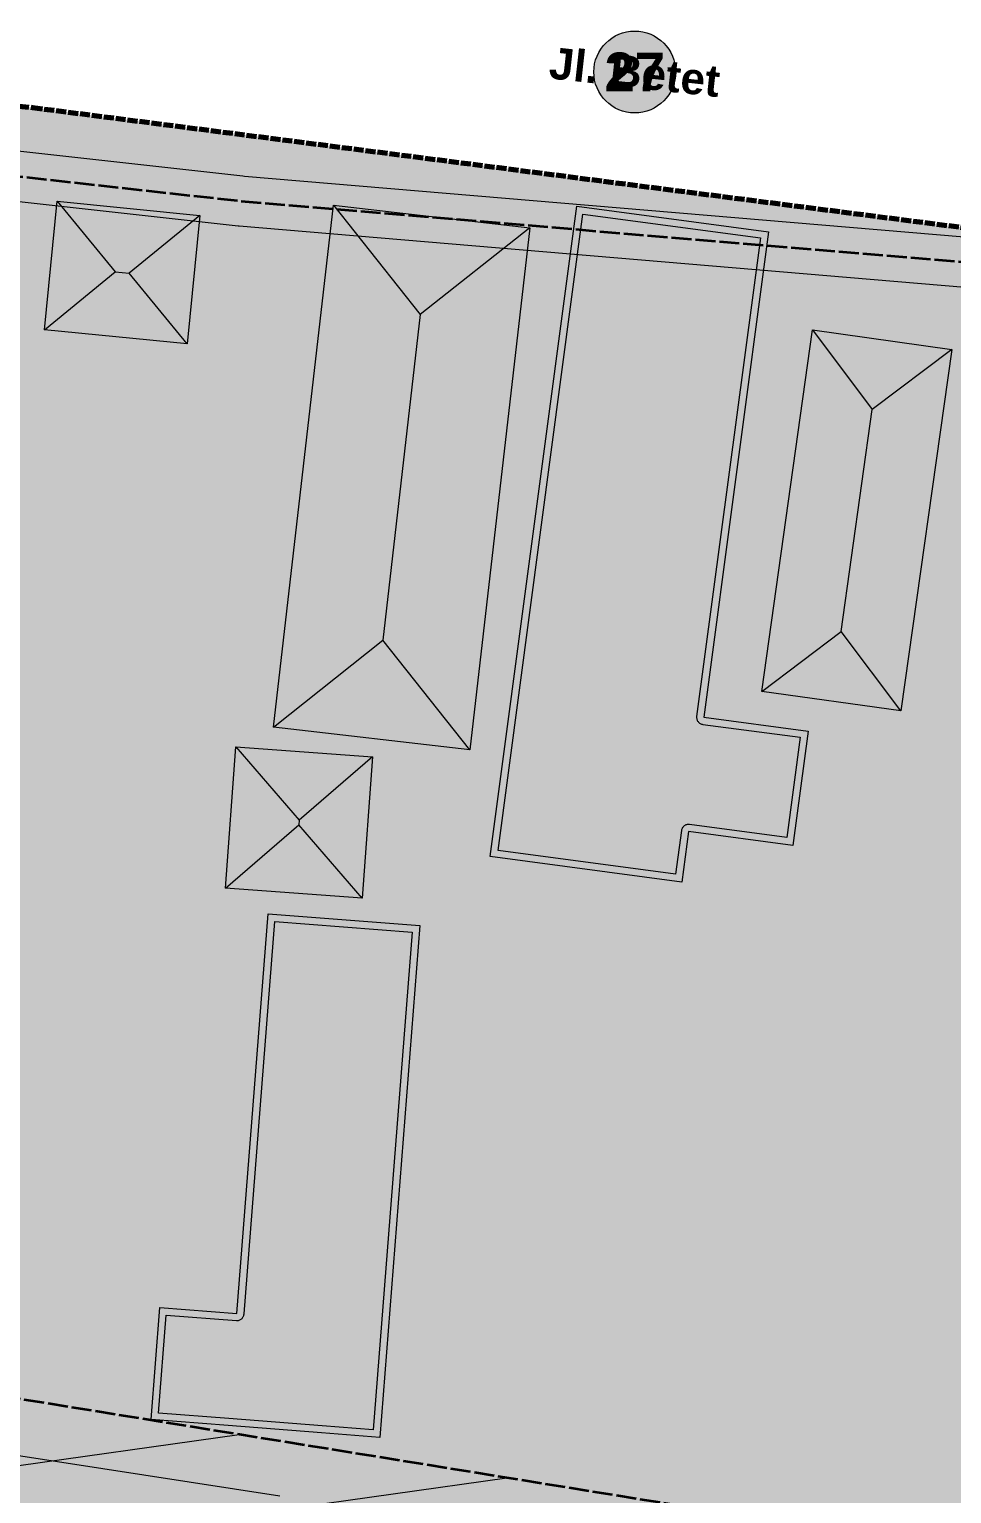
# Model space of a CAD drawing. Header units: metres. Extents: x 305909 to 307171, y 9156037 to 9156671.
# Drawn here: x 306291.5 to 306350.1, y 9156467.6 to 9156560.5 of the extents above; entities that cross this region are included whole.
import ezdxf
from ezdxf.enums import TextEntityAlignment as Align

# ---------------------------------------------------------------- set-up
doc = ezdxf.new("R2010")
doc.units = ezdxf.units.M
doc.linetypes.add('DASHED', pattern=[1.524, 1.27, -0.254])
doc.linetypes.add('DASHED2', pattern=[0.762, 0.635, -0.127])
for name, color, linetype, lineweight, true_color in [('A-ALUR_DISTRIBUSI', 7, 'DASHED', 50, 0x7828a0), ('A-ALUR_WISATA', 7, 'DASHED2', 50, 0xeb7800), ('B-BANGUNAN_PERMUKIMAN', 7, 'Continuous', 13, 0xf0cd8c), ('B-BAYANGAN', 7, 'Continuous', 0, 0x76786c), ('B-DELINEASI', 7, 'DASHED2', 70, 0xc800c8), ('J-PERKERASAN_JALAN', 7, 'Continuous', 9, 0x989896), ('T-BANGUNAN_KLASTER_INTI', 7, 'Continuous', 13, 0xe88c3c), ('T-KLASTER_TEMPE_INTI', 7, 'DASHED', 35, 0xd26e14), ('T-LABEL_JALAN', 7, 'Continuous', 0, 0x282828), ('T-NOMOR_ELEMEN', 7, 'Continuous', 18, 0x141414), ('Z-P', 7, 'Continuous', 0, 0xdfecaa), ('Z-R', 7, 'Continuous', 0, 0xfaf4e6), ('Z-R-UT', 7, 'Continuous', 0, 0xffd699)]:
    doc.layers.add(name, color=color, linetype=linetype, lineweight=lineweight, true_color=true_color)
doc.styles.add('ARIALB', font='arialbd.ttf')

msp = doc.modelspace()

# ---------------------------------------------------------------- hatches: boundary and pattern name
at = {"layer": 'A-ALUR_DISTRIBUSI', "true_color": 0x7828a0}
h = msp.add_hatch(color=195, dxfattribs=at)
h.dxf.hatch_style = 1
h.paths.add_polyline_path([(306290.952, 9156550.252), (306293.126, 9156550.011), (306292.972, 9156548.619), (306290.797, 9156548.86), (306287.008, 9156549.281), (306287.162, 9156550.672), (306290.952, 9156550.252)])
h = msp.add_hatch(color=195, dxfattribs=at)
h.dxf.hatch_style = 1
h.paths.add_polyline_path([(306296.536, 9156549.633), (306300.725, 9156549.169), (306302.071, 9156549.019), (306301.917, 9156547.628), (306300.57, 9156547.777), (306296.381, 9156548.241), (306295.953, 9156548.289), (306296.108, 9156549.68), (306296.536, 9156549.633)])
h = msp.add_hatch(color=195, dxfattribs=at)
h.dxf.hatch_style = 1
h.paths.add_polyline_path([(306306.171, 9156548.598), (306308.694, 9156548.386), (306311.014, 9156548.19), (306310.896, 9156546.795), (306308.577, 9156546.991), (306306.053, 9156547.203), (306304.917, 9156547.299), (306305.035, 9156548.694), (306306.171, 9156548.598)])
h = msp.add_hatch(color=195, dxfattribs=at)
h.dxf.hatch_style = 1
h.paths.add_polyline_path([(306317.519, 9156547.642), (306319.982, 9156547.434), (306319.864, 9156546.039), (306317.402, 9156546.247), (306313.885, 9156546.543), (306314.003, 9156547.938), (306317.519, 9156547.642)])
h = msp.add_hatch(color=195, dxfattribs=at)
h.dxf.hatch_style = 1
h.paths.add_polyline_path([(306323.82, 9156547.111), (306328.95, 9156546.679), (306328.832, 9156545.284), (306323.703, 9156545.716), (306322.854, 9156545.787), (306322.971, 9156547.183), (306323.82, 9156547.111)])
h = msp.add_hatch(color=195, dxfattribs=at)
h.dxf.hatch_style = 1
h.paths.add_polyline_path([(306337.918, 9156545.923), (306337.801, 9156544.528), (306331.822, 9156545.032), (306331.939, 9156546.427), (306337.918, 9156545.923)])
h = msp.add_hatch(color=195, dxfattribs=at)
h.dxf.hatch_style = 1
h.paths.add_polyline_path([(306346.886, 9156545.167), (306346.769, 9156543.772), (306340.79, 9156544.276), (306340.908, 9156545.671), (306346.886, 9156545.167)])
h = msp.add_hatch(color=195, dxfattribs=at)
h.dxf.hatch_style = 1
h.paths.add_polyline_path([(306350.279, 9156544.881), (306350.283, 9156544.881), (306355.856, 9156544.38), (306355.731, 9156542.986), (306350.16, 9156543.487), (306349.758, 9156543.52), (306349.876, 9156544.915), (306350.279, 9156544.881)])
at = {"layer": 'A-ALUR_WISATA', "true_color": 0xeb7800}
h = msp.add_hatch(color=30, dxfattribs=at)
h.dxf.hatch_style = 1
h.paths.add_polyline_path([(306287.935, 9156552.397), (306293.322, 9156551.851), (306293.16, 9156550.259), (306287.772, 9156550.806), (306287.77, 9156550.806), (306287.189, 9156550.867), (306287.355, 9156552.458), (306287.935, 9156552.397)])
h = msp.add_hatch(color=30, dxfattribs=at)
h.dxf.hatch_style = 1
h.paths.add_polyline_path([(306298.692, 9156551.305), (306302.274, 9156550.953), (306302.118, 9156549.361), (306298.534, 9156549.713), (306298.532, 9156549.713), (306296.145, 9156549.956), (306296.307, 9156551.548), (306298.692, 9156551.305)])
h = msp.add_hatch(color=30, dxfattribs=at)
h.dxf.hatch_style = 1
h.paths.add_polyline_path([(306309.314, 9156550.262), (306311.229, 9156550.08), (306311.078, 9156548.487), (306309.162, 9156548.669), (306309.159, 9156548.669), (306305.104, 9156549.068), (306305.26, 9156550.66), (306309.314, 9156550.262)])
h = msp.add_hatch(color=30, dxfattribs=at)
h.dxf.hatch_style = 1
h.paths.add_polyline_path([(306319.802, 9156549.267), (306320.186, 9156549.232), (306320.041, 9156547.638), (306319.655, 9156547.674), (306319.653, 9156547.674), (306314.065, 9156548.204), (306314.216, 9156549.797), (306319.802, 9156549.267)])
h = msp.add_hatch(color=30, dxfattribs=at)
h.dxf.hatch_style = 1
h.paths.add_polyline_path([(306329.149, 9156548.412), (306329.003, 9156546.819), (306323.028, 9156547.365), (306323.174, 9156548.959), (306329.149, 9156548.412)])
h = msp.add_hatch(color=30, dxfattribs=at)
h.dxf.hatch_style = 1
h.paths.add_polyline_path([(306338.111, 9156547.621), (306337.971, 9156546.027), (306331.994, 9156546.552), (306332.134, 9156548.146), (306338.111, 9156547.621)])
h = msp.add_hatch(color=30, dxfattribs=at)
h.dxf.hatch_style = 1
h.paths.add_polyline_path([(306347.076, 9156546.857), (306346.942, 9156545.263), (306340.963, 9156545.767), (306341.097, 9156547.361), (306347.076, 9156546.857)])
h = msp.add_hatch(color=30, dxfattribs=at)
h.dxf.hatch_style = 1
h.paths.add_polyline_path([(306354.887, 9156544.773), (306349.732, 9156543.71), (306350.672, 9156547.926)])
h = msp.add_hatch(color=30, dxfattribs=at)
h.dxf.hatch_style = 1
h.paths.add_polyline_path([(306350.461, 9156546.572), (306350.568, 9156546.556), (306356.037, 9156545.337), (306355.689, 9156543.775), (306350.273, 9156544.982), (306349.931, 9156545.011), (306350.065, 9156546.605), (306350.461, 9156546.572)])
at = {"layer": 'B-BANGUNAN_PERMUKIMAN', "true_color": 0xee9467}
h = msp.add_hatch(color=21, dxfattribs=at)
h.dxf.hatch_style = 1
h.paths.add_polyline_path([(306296.999, 9156545.112), (306292.519, 9156541.436), (306293.323, 9156549.592), (306296.999, 9156545.112)])
at = {"layer": 'B-BANGUNAN_PERMUKIMAN', "true_color": 0xe99165}
h = msp.add_hatch(color=33, dxfattribs=at)
h.dxf.hatch_style = 1
h.paths.add_polyline_path([(306302.382, 9156548.699), (306297.902, 9156545.023), (306296.999, 9156545.112), (306293.323, 9156549.592), (306302.382, 9156548.699)])
at = {"layer": 'B-BANGUNAN_PERMUKIMAN', "true_color": 0xee9467}
h = msp.add_hatch(color=21, dxfattribs=at)
h.dxf.hatch_style = 1
h.paths.add_polyline_path([(306316.384, 9156542.398), (306314.006, 9156521.729), (306307.061, 9156516.217), (306310.871, 9156549.343), (306316.384, 9156542.398)])
at = {"layer": 'B-BANGUNAN_PERMUKIMAN', "true_color": 0xe99165}
h = msp.add_hatch(color=33, dxfattribs=at)
h.dxf.hatch_style = 1
h.paths.add_polyline_path([(306316.384, 9156542.398), (306310.871, 9156549.343), (306323.329, 9156547.91), (306316.384, 9156542.398)])
at = {"layer": 'B-BANGUNAN_PERMUKIMAN', "true_color": 0xd4845c}
h = msp.add_hatch(color=23, dxfattribs=at)
h.dxf.hatch_style = 1
h.paths.add_polyline_path([(306341.013, 9156515.955), (306340.046, 9156508.704), (306333.412, 9156509.588), (306332.985, 9156506.385), (306320.811, 9156508.009), (306326.315, 9156549.284), (306338.488, 9156547.66), (306334.378, 9156516.839), (306341.013, 9156515.955)])
at = {"layer": 'B-BANGUNAN_PERMUKIMAN', "true_color": 0xb97350}
h = msp.add_hatch(color=23, dxfattribs=at)
h.dxf.hatch_style = 1
h.paths.add_polyline_path([(306301.578, 9156540.543), (306301.577, 9156540.543), (306297.902, 9156545.023), (306302.382, 9156548.699), (306301.578, 9156540.543)])
h = msp.add_hatch(color=23, dxfattribs=at)
h.dxf.hatch_style = 1
h.paths.add_polyline_path([(306319.519, 9156514.784), (306314.006, 9156521.729), (306316.384, 9156542.398), (306323.329, 9156547.91), (306319.519, 9156514.784)])
at = {"layer": 'B-BANGUNAN_PERMUKIMAN', "true_color": 0xbe7652}
h = msp.add_hatch(color=23, dxfattribs=at)
h.dxf.hatch_style = 1
h.paths.add_polyline_path([(306296.999, 9156545.112), (306297.902, 9156545.023), (306301.577, 9156540.543), (306292.519, 9156541.436), (306296.999, 9156545.112)])
at = {"layer": 'B-BANGUNAN_PERMUKIMAN', "true_color": 0xef9467}
h = msp.add_hatch(color=21, dxfattribs=at)
h.dxf.hatch_style = 1
h.paths.add_polyline_path([(306345.087, 9156536.386), (306343.102, 9156522.282), (306338.062, 9156518.487), (306341.292, 9156541.426), (306345.087, 9156536.386)])
at = {"layer": 'B-BANGUNAN_PERMUKIMAN', "true_color": 0xe89064}
h = msp.add_hatch(color=33, dxfattribs=at)
h.dxf.hatch_style = 1
h.paths.add_polyline_path([(306345.087, 9156536.386), (306341.292, 9156541.426), (306350.127, 9156540.182), (306345.087, 9156536.386)])
at = {"layer": 'B-BANGUNAN_PERMUKIMAN', "true_color": 0xb87350}
h = msp.add_hatch(color=35, dxfattribs=at)
h.dxf.hatch_style = 1
h.paths.add_polyline_path([(306346.898, 9156517.242), (306343.102, 9156522.282), (306345.087, 9156536.386), (306350.127, 9156540.182), (306350.127, 9156540.182), (306346.898, 9156517.242)])
at = {"layer": 'B-BANGUNAN_PERMUKIMAN', "true_color": 0xbf7753}
h = msp.add_hatch(color=23, dxfattribs=at)
h.dxf.hatch_style = 1
h.paths.add_polyline_path([(306343.102, 9156522.282), (306346.898, 9156517.242), (306338.062, 9156518.486), (306338.062, 9156518.487), (306343.102, 9156522.282)])
at = {"layer": 'B-BANGUNAN_PERMUKIMAN', "true_color": 0xbe7652}
h = msp.add_hatch(color=23, dxfattribs=at)
h.dxf.hatch_style = 1
h.paths.add_polyline_path([(306314.006, 9156521.729), (306319.519, 9156514.784), (306307.061, 9156516.217), (306307.061, 9156516.217), (306314.006, 9156521.729)])
at = {"layer": 'B-BANGUNAN_PERMUKIMAN', "true_color": 0xed9367}
h = msp.add_hatch(color=21, dxfattribs=at)
h.dxf.hatch_style = 1
h.paths.add_polyline_path([(306308.679, 9156510.3), (306308.659, 9156510.02), (306304.002, 9156505.998), (306304.658, 9156514.957), (306304.658, 9156514.957), (306308.679, 9156510.3)])
at = {"layer": 'B-BANGUNAN_PERMUKIMAN', "true_color": 0xea9165}
h = msp.add_hatch(color=33, dxfattribs=at)
h.dxf.hatch_style = 1
h.paths.add_polyline_path([(306308.679, 9156510.3), (306304.658, 9156514.957), (306313.336, 9156514.322), (306308.679, 9156510.3)])
at = {"layer": 'B-BANGUNAN_PERMUKIMAN', "true_color": 0xba7450}
h = msp.add_hatch(color=23, dxfattribs=at)
h.dxf.hatch_style = 1
h.paths.add_polyline_path([(306312.681, 9156505.364), (306308.659, 9156510.02), (306308.679, 9156510.3), (306313.336, 9156514.322), (306312.681, 9156505.364)])
at = {"layer": 'B-BANGUNAN_PERMUKIMAN', "true_color": 0xbd7652}
h = msp.add_hatch(color=23, dxfattribs=at)
h.dxf.hatch_style = 1
h.paths.add_polyline_path([(306304.002, 9156505.998), (306308.659, 9156510.02), (306312.681, 9156505.364), (306304.002, 9156505.998)])
at = {"layer": 'B-BANGUNAN_PERMUKIMAN', "true_color": 0xd4845c}
h = msp.add_hatch(color=23, dxfattribs=at)
h.dxf.hatch_style = 1
h.paths.add_polyline_path([(306316.346, 9156503.62), (306313.806, 9156471.129), (306310.108, 9156471.418), (306304.184, 9156471.881), (306299.28, 9156472.264), (306299.836, 9156479.384), (306304.741, 9156479), (306306.724, 9156504.372), (306316.346, 9156503.62)])
at = {"layer": 'B-BAYANGAN', "true_color": 0x76786c}
h = msp.add_hatch(color=8, dxfattribs=at)
h.dxf.hatch_style = 1
h.paths.add_polyline_path([(306303.132, 9156547.949), (306302.328, 9156539.793), (306293.269, 9156540.686), (306294.073, 9156548.842), (306303.132, 9156547.949)])
h = msp.add_hatch(color=8, dxfattribs=at)
h.dxf.hatch_style = 1
h.paths.add_polyline_path([(306303.132, 9156547.949), (306302.328, 9156539.793), (306293.269, 9156540.686), (306294.073, 9156548.842), (306303.132, 9156547.949)])
h = msp.add_hatch(color=8, dxfattribs=at)
h.dxf.hatch_style = 1
h.paths.add_polyline_path([(306324.079, 9156547.16), (306320.269, 9156514.034), (306307.811, 9156515.467), (306311.621, 9156548.593), (306324.079, 9156547.16)])
h = msp.add_hatch(color=8, dxfattribs=at)
h.dxf.hatch_style = 1
h.paths.add_polyline_path([(306324.079, 9156547.16), (306320.269, 9156514.034), (306307.811, 9156515.467), (306311.621, 9156548.593), (306324.079, 9156547.16)])
h = msp.add_hatch(color=8, dxfattribs=at)
h.dxf.hatch_style = 1
h.paths.add_polyline_path([(306341.763, 9156515.205), (306340.796, 9156507.954), (306334.162, 9156508.838), (306333.735, 9156505.635), (306321.561, 9156507.259), (306327.065, 9156548.534), (306339.238, 9156546.91), (306335.128, 9156516.089), (306341.763, 9156515.205)])
h = msp.add_hatch(color=8, dxfattribs=at)
h.dxf.hatch_style = 1
h.paths.add_polyline_path([(306341.763, 9156515.205), (306340.796, 9156507.954), (306334.162, 9156508.838), (306333.735, 9156505.635), (306321.561, 9156507.259), (306327.065, 9156548.534), (306339.238, 9156546.91), (306335.128, 9156516.089), (306341.763, 9156515.205)])
h = msp.add_hatch(color=8, dxfattribs=at)
h.dxf.hatch_style = 1
h.paths.add_polyline_path([(306350.877, 9156539.432), (306347.648, 9156516.492), (306338.812, 9156517.736), (306342.042, 9156540.676), (306350.877, 9156539.432)])
h = msp.add_hatch(color=8, dxfattribs=at)
h.dxf.hatch_style = 1
h.paths.add_polyline_path([(306350.877, 9156539.432), (306347.648, 9156516.492), (306338.812, 9156517.736), (306342.042, 9156540.676), (306350.877, 9156539.432)])
h = msp.add_hatch(color=8, dxfattribs=at)
h.dxf.hatch_style = 1
h.paths.add_polyline_path([(306314.086, 9156513.572), (306313.431, 9156504.613), (306304.752, 9156505.248), (306305.408, 9156514.207), (306314.086, 9156513.572)])
h = msp.add_hatch(color=8, dxfattribs=at)
h.dxf.hatch_style = 1
h.paths.add_polyline_path([(306314.086, 9156513.572), (306313.431, 9156504.613), (306304.752, 9156505.248), (306305.408, 9156514.207), (306314.086, 9156513.572)])
h = msp.add_hatch(color=8, dxfattribs=at)
h.dxf.hatch_style = 1
h.paths.add_polyline_path([(306317.096, 9156502.87), (306314.556, 9156470.379), (306310.858, 9156470.668), (306304.934, 9156471.131), (306300.03, 9156471.514), (306300.586, 9156478.634), (306305.491, 9156478.25), (306307.474, 9156503.622), (306317.096, 9156502.87)])
h = msp.add_hatch(color=8, dxfattribs=at)
h.dxf.hatch_style = 1
h.paths.add_polyline_path([(306317.096, 9156502.87), (306314.556, 9156470.379), (306310.858, 9156470.668), (306304.934, 9156471.131), (306300.03, 9156471.514), (306300.586, 9156478.634), (306305.491, 9156478.25), (306307.474, 9156503.622), (306317.096, 9156502.87)])
at = {"layer": 'J-PERKERASAN_JALAN', "true_color": 0xa8a8a6}
h = msp.add_hatch(color=253, dxfattribs=at)
h.dxf.hatch_style = 1
h.paths.add_polyline_path([(306211.341, 9156561.319), (306215.693, 9156561.13), (306215.76, 9156561.126), (306215.8, 9156561.123), (306215.867, 9156561.117), (306305.106, 9156551.206), (306305.211, 9156551.196), (306385.831, 9156544.389), (306385.918, 9156544.38), (306385.969, 9156544.374), (306386.055, 9156544.361), (306424.864, 9156537.661), (306424.901, 9156537.654), (306424.922, 9156537.65), (306424.958, 9156537.643), (306453.186, 9156531.689), (306453.481, 9156531.639), (306455.847, 9156531.322), (306456.066, 9156531.299), (306458.588, 9156531.102), (306458.613, 9156531.1), (306499.527, 9156528.16), (306499.548, 9156528.159), (306503.861, 9156527.791), (306503.93, 9156527.784), (306503.97, 9156527.78), (306504.038, 9156527.77), (306508.381, 9156527.098), (306524.104, 9156524.604), (306524.104, 9156521.364), (306507.903, 9156523.933), (306507.888, 9156523.936), (306503.705, 9156524.584), (306503.432, 9156524.616), (306499.323, 9156524.966), (306499.27, 9156524.971), (306458.379, 9156527.908), (306455.69, 9156528.118), (306455.636, 9156528.123), (306455.603, 9156528.127), (306455.548, 9156528.133), (306452.885, 9156528.49), (306452.811, 9156528.501), (306452.767, 9156528.509), (306452.694, 9156528.523), (306424.381, 9156534.494), (306424.236, 9156534.522), (306390.807, 9156540.293), (306390.292, 9156540.348), (306389.774, 9156540.336), (306389.261, 9156540.256), (306388.764, 9156540.112), (306388.289, 9156539.904), (306387.845, 9156539.636), (306387.439, 9156539.314), (306387.079, 9156538.941), (306386.769, 9156538.525), (306386.516, 9156538.073), (306386.324, 9156537.592), (306386.196, 9156537.089), (306373.097, 9156467.337), (306371.27, 9156457.608), (306371.258, 9156457.542), (306354.047, 9156356.618), (306353.994, 9156356.117), (306354.004, 9156355.613), (306354.077, 9156355.115), (306354.213, 9156354.629), (306354.408, 9156354.165), (306354.661, 9156353.729), (306354.966, 9156353.328), (306355.319, 9156352.968), (306355.714, 9156352.656), (306356.146, 9156352.396), (306356.607, 9156352.192), (306357.09, 9156352.048), (306357.587, 9156351.966), (306409.631, 9156346.693), (306409.685, 9156346.687), (306409.717, 9156346.683), (306409.771, 9156346.675), (306440.166, 9156341.92), (306440.608, 9156341.876), (306479.912, 9156340.134), (306480.43, 9156340.144), (306480.943, 9156340.222), (306481.441, 9156340.365), (306481.917, 9156340.572), (306482.362, 9156340.838), (306482.768, 9156341.16), (306483.13, 9156341.531), (306483.441, 9156341.946), (306483.695, 9156342.398), (306483.889, 9156342.879), (306484.019, 9156343.381), (306484.082, 9156343.896), (306484.563, 9156352.101), (306486.641, 9156384.636), (306486.657, 9156384.758), (306486.78, 9156384.758), (306489.513, 9156384.584), (306489.635, 9156384.568), (306489.635, 9156384.445), (306487.559, 9156351.943), (306487.558, 9156351.922), (306487.067, 9156343.551), (306487.07, 9156343.043), (306487.137, 9156342.539), (306487.267, 9156342.048), (306487.458, 9156341.578), (306487.707, 9156341.135), (306488.011, 9156340.728), (306488.363, 9156340.362), (306488.76, 9156340.044), (306489.193, 9156339.779), (306489.656, 9156339.571), (306490.142, 9156339.423), (306490.643, 9156339.338), (306492.503, 9156339.143), (306492.541, 9156339.139), (306492.564, 9156339.136), (306492.602, 9156339.131), (306513.238, 9156336.16), (306513.401, 9156336.139), (306524.104, 9156335.046), (306524.104, 9156331.829), (306512.982, 9156332.966), (306512.941, 9156332.97), (306512.916, 9156332.973), (306512.875, 9156332.979), (306498.863, 9156334.996), (306498.356, 9156335.037), (306497.849, 9156335.012), (306497.349, 9156334.924), (306496.864, 9156334.773), (306496.402, 9156334.562), (306495.97, 9156334.294), (306495.576, 9156333.973), (306495.226, 9156333.605), (306494.925, 9156333.196), (306494.679, 9156332.752), (306494.49, 9156332.28), (306494.364, 9156331.788), (306494.3, 9156331.284), (306494.301, 9156330.776), (306499.491, 9156251.377), (306499.491, 9156251.254), (306499.369, 9156251.238), (306496.637, 9156251.059), (306496.514, 9156251.059), (306496.498, 9156251.181), (306491.167, 9156332.724), (306491.102, 9156333.229), (306490.973, 9156333.721), (306490.782, 9156334.193), (306490.533, 9156334.637), (306490.23, 9156335.046), (306489.877, 9156335.413), (306489.48, 9156335.732), (306489.047, 9156335.998), (306488.582, 9156336.207), (306488.095, 9156336.356), (306487.594, 9156336.441), (306485.258, 9156336.686), (306485.017, 9156336.704), (306446.09, 9156338.429), (306445.584, 9156338.42), (306445.083, 9156338.346), (306444.595, 9156338.21), (306444.129, 9156338.013), (306443.691, 9156337.759), (306443.289, 9156337.452), (306442.928, 9156337.096), (306442.616, 9156336.698), (306442.356, 9156336.263), (306442.153, 9156335.8), (306442.011, 9156335.314), (306441.931, 9156334.814), (306441.915, 9156334.308), (306442.571, 9156313.413), (306442.58, 9156313.248), (306443.283, 9156303.609), (306443.286, 9156303.565), (306443.287, 9156303.544), (306443.288, 9156303.5), (306443.886, 9156283.072), (306443.882, 9156282.949), (306443.759, 9156282.937), (306441.022, 9156282.857), (306440.899, 9156282.862), (306440.888, 9156282.984), (306440.293, 9156303.314), (306440.284, 9156303.488), (306439.581, 9156313.122), (306439.578, 9156313.164), (306439.577, 9156313.184), (306439.576, 9156313.226), (306438.873, 9156335.586), (306438.826, 9156336.086), (306438.716, 9156336.577), (306438.545, 9156337.05), (306438.317, 9156337.498), (306438.034, 9156337.914), (306437.701, 9156338.291), (306437.323, 9156338.623), (306436.907, 9156338.906), (306436.458, 9156339.133), (306435.985, 9156339.303), (306435.494, 9156339.412), (306409.399, 9156343.494), (306409.184, 9156343.522), (306356.316, 9156348.878), (306355.783, 9156348.897), (306355.253, 9156348.844), (306354.735, 9156348.722), (306354.238, 9156348.531), (306353.77, 9156348.276), (306353.34, 9156347.962), (306352.956, 9156347.593), (306352.624, 9156347.176), (306352.351, 9156346.719), (306352.141, 9156346.23), (306351.997, 9156345.717), (306341.11, 9156293.6), (306341.085, 9156293.468), (306330.918, 9156235.039), (306330.908, 9156234.979), (306329.587, 9156226.644), (306329.547, 9156226.286), (306329.002, 9156218.17), (306329.001, 9156218.146), (306326.612, 9156189.443), (306326.594, 9156189.321), (306326.471, 9156189.324), (306323.742, 9156189.551), (306323.62, 9156189.569), (306323.622, 9156189.692), (306326.007, 9156218.339), (306326.011, 9156218.403), (306326.567, 9156226.689), (306326.575, 9156226.779), (306326.58, 9156226.824), (306326.592, 9156226.913), (306327.95, 9156235.479), (306327.954, 9156235.502), (306338.142, 9156294.057), (306338.148, 9156294.09), (306338.151, 9156294.106), (306338.158, 9156294.139), (306348.925, 9156345.68), (306348.998, 9156346.205), (306349.002, 9156346.735), (306348.936, 9156347.261), (306348.8, 9156347.774), (306348.598, 9156348.264), (306348.333, 9156348.723), (306348.01, 9156349.143), (306347.634, 9156349.517), (306347.211, 9156349.837), (306346.75, 9156350.099), (306346.259, 9156350.298), (306345.745, 9156350.43), (306324.834, 9156354.345), (306324.271, 9156354.41), (306279.508, 9156356.343), (306211.341, 9156359.746), (306211.341, 9156362.949), (306279.625, 9156359.541), (306279.652, 9156359.54), (306324.736, 9156357.593), (306324.877, 9156357.581), (306324.962, 9156357.572), (306325.102, 9156357.551), (306346.36, 9156353.57), (306346.885, 9156353.507), (306347.414, 9156353.514), (306347.937, 9156353.591), (306348.445, 9156353.736), (306348.93, 9156353.947), (306349.383, 9156354.219), (306349.796, 9156354.55), (306350.161, 9156354.931), (306350.473, 9156355.358), (306350.727, 9156355.822), (306350.917, 9156356.315), (306351.04, 9156356.829), (306367.345, 9156452.444), (306367.4, 9156452.978), (306367.382, 9156453.515), (306367.293, 9156454.044), (306367.134, 9156454.557), (306366.908, 9156455.044), (306366.618, 9156455.496), (306366.271, 9156455.905), (306365.872, 9156456.264), (306365.428, 9156456.566), (306364.948, 9156456.806), (306364.44, 9156456.98), (306363.913, 9156457.084), (306328.417, 9156461.659), (306307.102, 9156464.447), (306307.086, 9156464.449), (306307.041, 9156464.456), (306243.125, 9156474.305), (306242.61, 9156474.35), (306242.093, 9156474.329), (306241.583, 9156474.241), (306241.089, 9156474.088), (306240.619, 9156473.873), (306240.18, 9156473.598), (306239.781, 9156473.27), (306239.427, 9156472.892), (306239.125, 9156472.472), (306238.879, 9156472.017), (306235.863, 9156465.428), (306235.816, 9156465.333), (306235.721, 9156465.173), (306235.626, 9156465.045), (306235.517, 9156464.929), (306235.377, 9156464.807), (306235.291, 9156464.744), (306234.104, 9156463.916), (306234.011, 9156463.855), (306233.816, 9156463.749), (306233.715, 9156463.704), (306232.243, 9156463.105), (306232.16, 9156463.073), (306232.012, 9156463.028), (306231.882, 9156463), (306231.728, 9156462.982), (306231.639, 9156462.977), (306225.305, 9156462.777), (306225.175, 9156462.777), (306225.11, 9156462.78), (306224.979, 9156462.788), (306217.294, 9156463.552), (306217.186, 9156463.566), (306217.132, 9156463.574), (306217.025, 9156463.594), (306211.341, 9156464.792), (306211.341, 9156467.858), (306217.404, 9156466.58), (306217.834, 9156466.513), (306224.983, 9156465.803), (306225.505, 9156465.785), (306230.354, 9156465.938), (306230.906, 9156465.994), (306231.444, 9156466.125), (306231.96, 9156466.33), (306232.442, 9156466.604), (306232.881, 9156466.943), (306233.27, 9156467.338), (306233.6, 9156467.784), (306233.865, 9156468.271), (306237.161, 9156475.469), (306237.205, 9156475.561), (306237.295, 9156475.714), (306237.385, 9156475.836), (306237.487, 9156475.949), (306237.6, 9156476.051), (306237.743, 9156476.156), (306237.829, 9156476.21), (306239.166, 9156476.996), (306239.245, 9156477.041), (306239.389, 9156477.108), (306239.517, 9156477.155), (306239.67, 9156477.196), (306239.759, 9156477.213), (306241.459, 9156477.502), (306241.565, 9156477.517), (306241.752, 9156477.529), (306241.939, 9156477.52), (306242.045, 9156477.507), (306307.452, 9156467.428), (306307.542, 9156467.415), (306328.795, 9156464.635), (306328.802, 9156464.634), (306364.829, 9156459.991), (306365.332, 9156459.958), (306365.835, 9156459.989), (306366.33, 9156460.083), (306366.81, 9156460.238), (306367.266, 9156460.452), (306367.692, 9156460.722), (306368.08, 9156461.044), (306368.425, 9156461.412), (306368.721, 9156461.82), (306368.963, 9156462.262), (306369.147, 9156462.731), (306369.271, 9156463.22), (306370.149, 9156467.89), (306383.124, 9156536.986), (306383.186, 9156537.496), (306383.182, 9156538.011), (306383.112, 9156538.52), (306382.978, 9156539.016), (306382.781, 9156539.491), (306382.525, 9156539.937), (306382.213, 9156540.346), (306381.852, 9156540.712), (306381.447, 9156541.028), (306381.004, 9156541.29), (306380.532, 9156541.493), (306380.037, 9156541.634), (306379.529, 9156541.71), (306304.881, 9156548.012), (306304.855, 9156548.015), (306304.839, 9156548.016), (306304.813, 9156548.019), (306215.667, 9156557.919), (306215.399, 9156557.94), (306211.341, 9156558.116), (306211.341, 9156561.319)])
at = {"layer": 'T-BANGUNAN_KLASTER_INTI', "true_color": 0xffb32c}
h = msp.add_hatch(color=40, dxfattribs=at)
h.dxf.hatch_style = 1
h.paths.add_polyline_path([(306296.999, 9156545.112), (306292.519, 9156541.436), (306293.323, 9156549.592), (306296.999, 9156545.112)])
at = {"layer": 'T-BANGUNAN_KLASTER_INTI', "true_color": 0xffb02c}
h = msp.add_hatch(color=40, dxfattribs=at)
h.dxf.hatch_style = 1
h.paths.add_polyline_path([(306302.382, 9156548.699), (306297.902, 9156545.023), (306296.999, 9156545.112), (306293.323, 9156549.592), (306302.382, 9156548.699)])
at = {"layer": 'T-BANGUNAN_KLASTER_INTI', "true_color": 0xffb42d}
h = msp.add_hatch(color=40, dxfattribs=at)
h.dxf.hatch_style = 1
h.paths.add_polyline_path([(306316.384, 9156542.398), (306314.006, 9156521.729), (306307.061, 9156516.217), (306310.871, 9156549.343), (306316.384, 9156542.398)])
at = {"layer": 'T-BANGUNAN_KLASTER_INTI', "true_color": 0xffaf2b}
h = msp.add_hatch(color=40, dxfattribs=at)
h.dxf.hatch_style = 1
h.paths.add_polyline_path([(306316.384, 9156542.398), (306310.871, 9156549.343), (306323.329, 9156547.91), (306316.384, 9156542.398)])
at = {"layer": 'T-BANGUNAN_KLASTER_INTI', "true_color": 0xeea028}
h = msp.add_hatch(color=42, dxfattribs=at)
h.dxf.hatch_style = 1
h.paths.add_polyline_path([(306341.013, 9156515.955), (306340.046, 9156508.704), (306333.412, 9156509.588), (306332.985, 9156506.385), (306320.811, 9156508.009), (306326.315, 9156549.284), (306338.488, 9156547.66), (306334.378, 9156516.839), (306341.013, 9156515.955)])
at = {"layer": 'T-BANGUNAN_KLASTER_INTI', "true_color": 0xd08c23}
h = msp.add_hatch(color=42, dxfattribs=at)
h.dxf.hatch_style = 1
h.paths.add_polyline_path([(306301.578, 9156540.543), (306301.577, 9156540.543), (306297.902, 9156545.023), (306302.382, 9156548.699), (306301.578, 9156540.543)])
at = {"layer": 'T-BANGUNAN_KLASTER_INTI', "true_color": 0xd08b22}
h = msp.add_hatch(color=42, dxfattribs=at)
h.dxf.hatch_style = 1
h.paths.add_polyline_path([(306319.519, 9156514.784), (306314.006, 9156521.729), (306316.384, 9156542.398), (306323.329, 9156547.91), (306319.519, 9156514.784)])
at = {"layer": 'T-BANGUNAN_KLASTER_INTI', "true_color": 0xd58f23}
h = msp.add_hatch(color=42, dxfattribs=at)
h.dxf.hatch_style = 1
h.paths.add_polyline_path([(306296.999, 9156545.112), (306297.902, 9156545.023), (306301.577, 9156540.543), (306292.519, 9156541.436), (306296.999, 9156545.112)])
at = {"layer": 'T-BANGUNAN_KLASTER_INTI', "true_color": 0xffb42d}
h = msp.add_hatch(color=40, dxfattribs=at)
h.dxf.hatch_style = 1
h.paths.add_polyline_path([(306345.087, 9156536.386), (306343.102, 9156522.282), (306338.062, 9156518.487), (306341.292, 9156541.426), (306345.087, 9156536.386)])
at = {"layer": 'T-BANGUNAN_KLASTER_INTI', "true_color": 0xffaf2b}
h = msp.add_hatch(color=40, dxfattribs=at)
h.dxf.hatch_style = 1
h.paths.add_polyline_path([(306345.087, 9156536.386), (306341.292, 9156541.426), (306350.127, 9156540.182), (306345.087, 9156536.386)])
at = {"layer": 'T-BANGUNAN_KLASTER_INTI', "true_color": 0xcf8b22}
h = msp.add_hatch(color=42, dxfattribs=at)
h.dxf.hatch_style = 1
h.paths.add_polyline_path([(306346.898, 9156517.242), (306343.102, 9156522.282), (306345.087, 9156536.386), (306350.127, 9156540.182), (306350.127, 9156540.182), (306346.898, 9156517.242)])
at = {"layer": 'T-BANGUNAN_KLASTER_INTI', "true_color": 0xd79024}
h = msp.add_hatch(color=42, dxfattribs=at)
h.dxf.hatch_style = 1
h.paths.add_polyline_path([(306343.102, 9156522.282), (306346.898, 9156517.242), (306338.062, 9156518.486), (306338.062, 9156518.487), (306343.102, 9156522.282)])
at = {"layer": 'T-BANGUNAN_KLASTER_INTI', "true_color": 0xd69024}
h = msp.add_hatch(color=42, dxfattribs=at)
h.dxf.hatch_style = 1
h.paths.add_polyline_path([(306314.006, 9156521.729), (306319.519, 9156514.784), (306307.061, 9156516.217), (306307.061, 9156516.217), (306314.006, 9156521.729)])
at = {"layer": 'T-BANGUNAN_KLASTER_INTI', "true_color": 0xffb32c}
h = msp.add_hatch(color=40, dxfattribs=at)
h.dxf.hatch_style = 1
h.paths.add_polyline_path([(306308.679, 9156510.3), (306308.659, 9156510.02), (306304.002, 9156505.998), (306304.658, 9156514.957), (306304.658, 9156514.957), (306308.679, 9156510.3)])
at = {"layer": 'T-BANGUNAN_KLASTER_INTI', "true_color": 0xffb02c}
h = msp.add_hatch(color=40, dxfattribs=at)
h.dxf.hatch_style = 1
h.paths.add_polyline_path([(306308.679, 9156510.3), (306304.658, 9156514.957), (306313.336, 9156514.322), (306308.679, 9156510.3)])
at = {"layer": 'T-BANGUNAN_KLASTER_INTI', "true_color": 0xd18c23}
h = msp.add_hatch(color=42, dxfattribs=at)
h.dxf.hatch_style = 1
h.paths.add_polyline_path([(306312.681, 9156505.364), (306308.659, 9156510.02), (306308.679, 9156510.3), (306313.336, 9156514.322), (306312.681, 9156505.364)])
at = {"layer": 'T-BANGUNAN_KLASTER_INTI', "true_color": 0xd58f23}
h = msp.add_hatch(color=42, dxfattribs=at)
h.dxf.hatch_style = 1
h.paths.add_polyline_path([(306304.002, 9156505.998), (306308.659, 9156510.02), (306312.681, 9156505.364), (306304.002, 9156505.998)])
at = {"layer": 'T-BANGUNAN_KLASTER_INTI', "true_color": 0xeea028}
h = msp.add_hatch(color=42, dxfattribs=at)
h.dxf.hatch_style = 1
h.paths.add_polyline_path([(306316.346, 9156503.62), (306313.806, 9156471.129), (306310.108, 9156471.418), (306304.184, 9156471.881), (306299.28, 9156472.264), (306299.836, 9156479.384), (306304.741, 9156479), (306306.724, 9156504.372), (306316.346, 9156503.62)])
at = {"layer": 'T-NOMOR_ELEMEN', "true_color": 0xffffff}
h = msp.add_hatch(color=7, dxfattribs=at)
h.dxf.hatch_style = 1
edge = h.paths.add_edge_path()
edge.add_arc((306330, 9156557.8), 2.6, 0, 360)
at = {"layer": 'Z-P', "true_color": 0xcee298}
h = msp.add_hatch(color=71, dxfattribs=at)
h.dxf.hatch_style = 1
h.paths.add_polyline_path([(306150.602, 9156473.893), (306212.816, 9156475.245), (306222.528, 9156475.456), (306264.745, 9156477.802), (306264.746, 9156477.802), (306264.747, 9156477.801), (306284.076, 9156474.677), (306342.136, 9156465.294), (306342.137, 9156465.294), (306342.138, 9156465.294), (306342.138, 9156465.293), (306342.139, 9156465.293), (306342.14, 9156465.292), (306342.141, 9156465.292), (306342.142, 9156465.291), (306342.142, 9156465.29), (306342.143, 9156465.289), (306342.143, 9156465.288), (306342.143, 9156465.288), (306342.144, 9156465.287), (306342.144, 9156465.286), (306342.144, 9156465.285), (306342.144, 9156465.284), (306342.015, 9156463.22), (306341.903, 9156461.433), (306338.236, 9156402.748), (306281.946, 9156409.003), (306230.346, 9156409.784), (306199.856, 9156410.566), (306147.963, 9156437.914), (306116.984, 9156440.275), (306070.599, 9156438.472), (306057.483, 9156485.596), (306128.05, 9156476.727), (306150.602, 9156473.893), (306150.602, 9156473.893), (306150.602, 9156473.893), (306150.602, 9156473.893), (306150.602, 9156473.893)])
at = {"layer": 'Z-P', "true_color": 0xaac670}
h = msp.add_hatch(dxfattribs=at)
h.set_pattern_fill('LINE', color=63, scale=1.6, angle=8)
h.paths.add_polyline_path([(306150.602, 9156473.893), (306212.816, 9156475.245), (306222.528, 9156475.456), (306264.745, 9156477.802), (306264.746, 9156477.802), (306264.747, 9156477.801), (306284.076, 9156474.677), (306342.136, 9156465.294), (306342.137, 9156465.294), (306342.138, 9156465.294), (306342.138, 9156465.293), (306342.139, 9156465.293), (306342.14, 9156465.292), (306342.141, 9156465.292), (306342.142, 9156465.291), (306342.142, 9156465.29), (306342.143, 9156465.289), (306342.143, 9156465.288), (306342.143, 9156465.288), (306342.144, 9156465.287), (306342.144, 9156465.286), (306342.144, 9156465.285), (306342.144, 9156465.284), (306342.015, 9156463.22), (306341.903, 9156461.433), (306338.236, 9156402.748), (306281.946, 9156409.003), (306230.346, 9156409.784), (306199.856, 9156410.566), (306147.963, 9156437.914), (306116.984, 9156440.275), (306070.599, 9156438.472), (306057.483, 9156485.596), (306128.05, 9156476.727), (306150.602, 9156473.893), (306150.602, 9156473.893), (306150.602, 9156473.893), (306150.602, 9156473.893), (306150.602, 9156473.893)])
at = {"layer": 'Z-R', "true_color": 0xf4f2ec}
h = msp.add_hatch(color=7, dxfattribs=at)
h.dxf.hatch_style = 1
h.paths.add_polyline_path([(306624.289, 9156242.595), (306556.388, 9156238.052), (306554.003, 9156281.952), (306509.625, 9156279.089), (306499.604, 9156305.811), (306466.679, 9156301.994), (306472.882, 9156235.666), (306497.912, 9156229.062), (306526.804, 9156228.986), (306531.575, 9156219.919), (306532.491, 9156127.582), (306486.314, 9156132.333), (306393.989, 9156155.199), (306332.726, 9156171.593), (306288.72, 9156190.576), (306259.621, 9156211.151), (306259.621, 9156409.341), (306281.946, 9156409.003), (306338.236, 9156402.748), (306341.903, 9156461.433), (306341.903, 9156461.433), (306341.904, 9156461.433), (306369.777, 9156457.841), (306369.778, 9156457.841), (306369.779, 9156457.84), (306369.78, 9156457.84), (306369.78, 9156457.84), (306369.781, 9156457.839), (306369.782, 9156457.838), (306369.783, 9156457.838), (306369.783, 9156457.837), (306369.784, 9156457.836), (306369.784, 9156457.835), (306369.785, 9156457.834), (306369.785, 9156457.833), (306369.785, 9156457.832), (306369.785, 9156457.831), (306369.785, 9156457.83), (306369.785, 9156457.829), (306360, 9156400.45), (306360, 9156400.449), (306360, 9156400.449), (306360, 9156380), (306360, 9156380), (306360, 9156380), (306440, 9156380), (306440, 9156380), (306440, 9156380), (306440, 9156532.835), (306440, 9156532.835), (306440, 9156532.835), (306424.61, 9156536.081), (306424.61, 9156536.081), (306385.74, 9156542.791), (306385.74, 9156542.791), (306305.003, 9156549.608), (306305.003, 9156549.608), (306259.621, 9156554.648), (306259.621, 9156558.541), (306291.75, 9156555.548), (306369.455, 9156545.532), (306504.834, 9156523.084), (306572.178, 9156510.306), (306677.166, 9156490.276), (306764.133, 9156475.064), (306735.941, 9156145.416), (306694.109, 9156139.201), (306694.292, 9156206.558), (306623.212, 9156213.87), (306624.289, 9156242.595)])
at = {"layer": 'Z-R-UT', "true_color": 0xfae9cc}
h = msp.add_hatch(color=254, dxfattribs=at)
h.dxf.hatch_style = 1
h.paths.add_polyline_path([(306039.052, 9156573.455), (306119.178, 9156567.786), (306119.178, 9156567.786), (306160.523, 9156563.133), (306160.523, 9156563.133), (306186.122, 9156560.815), (306186.122, 9156560.815), (306215.657, 9156559.53), (306215.657, 9156559.53), (306305.003, 9156549.608), (306305.003, 9156549.608), (306385.74, 9156542.791), (306385.74, 9156542.791), (306385.919, 9156542.76), (306385.919, 9156484.648), (306380.976, 9156485.584), (306380.785, 9156485.629), (306380.6, 9156485.694), (306380.422, 9156485.776), (306380.252, 9156485.875), (306380.094, 9156485.991), (306379.947, 9156486.121), (306379.814, 9156486.265), (306379.696, 9156486.422), (306379.593, 9156486.589), (306379.507, 9156486.766), (306379.44, 9156486.95), (306379.39, 9156487.14), (306379.36, 9156487.334), (306379.348, 9156487.53), (306379.356, 9156487.726), (306379.383, 9156487.92), (306380.198, 9156492.227), (306378.765, 9156491.868), (306378.718, 9156491.851), (306374.515, 9156469.469), (306385.919, 9156466.63), (306385.919, 9156380), (306360, 9156380), (306360, 9156380), (306360, 9156380), (306360, 9156400.449), (306360, 9156400.449), (306360, 9156400.45), (306369.785, 9156457.829), (306369.785, 9156457.83), (306369.785, 9156457.831), (306369.785, 9156457.832), (306369.785, 9156457.833), (306369.785, 9156457.834), (306369.784, 9156457.835), (306369.784, 9156457.836), (306369.783, 9156457.837), (306369.783, 9156457.838), (306369.782, 9156457.838), (306369.781, 9156457.839), (306369.78, 9156457.84), (306369.78, 9156457.84), (306369.779, 9156457.84), (306369.778, 9156457.841), (306369.777, 9156457.841), (306341.904, 9156461.433), (306341.903, 9156461.433), (306341.903, 9156461.433), (306342.144, 9156465.284), (306342.144, 9156465.285), (306342.144, 9156465.286), (306342.144, 9156465.287), (306342.143, 9156465.288), (306342.143, 9156465.288), (306342.143, 9156465.289), (306342.142, 9156465.29), (306342.142, 9156465.291), (306342.141, 9156465.292), (306342.14, 9156465.292), (306342.139, 9156465.293), (306342.138, 9156465.293), (306342.138, 9156465.294), (306342.137, 9156465.294), (306342.136, 9156465.294), (306264.747, 9156477.801), (306264.746, 9156477.802), (306264.745, 9156477.802), (306222.528, 9156475.456), (306222.528, 9156475.456), (306150.602, 9156473.893), (306150.602, 9156473.893), (306060.207, 9156485.254), (306060.206, 9156485.254), (306060.206, 9156485.254), (306051.451, 9156523.214), (306051.45, 9156523.215), (306033.081, 9156573.806), (306033.081, 9156573.806), (306033.081, 9156573.806), (306039.052, 9156573.455), (306039.052, 9156573.455)])

# ---------------------------------------------------------------- linework, layer by layer
at = {"layer": 'B-BANGUNAN_PERMUKIMAN', "color": 27, "lineweight": 9, "true_color": 0x744832}
for p, q in [((306293.323, 9156549.592), (306296.999, 9156545.112)), ((306310.871, 9156549.343), (306316.384, 9156542.398)), ((306302.382, 9156548.699), (306297.902, 9156545.023)), ((306323.329, 9156547.91), (306316.384, 9156542.398)), ((306292.519, 9156541.436), (306296.999, 9156545.112)), ((306296.999, 9156545.112), (306297.902, 9156545.023)), ((306301.577, 9156540.543), (306297.902, 9156545.023)), ((306316.384, 9156542.398), (306314.006, 9156521.729)), ((306341.292, 9156541.426), (306345.087, 9156536.386)), ((306350.127, 9156540.182), (306345.087, 9156536.386)), ((306343.102, 9156522.282), (306345.087, 9156536.386)), ((306338.062, 9156518.487), (306343.102, 9156522.282)), ((306346.898, 9156517.242), (306343.102, 9156522.282)), ((306307.061, 9156516.217), (306314.006, 9156521.729)), ((306319.519, 9156514.784), (306314.006, 9156521.729)), ((306304.658, 9156514.957), (306308.679, 9156510.3)), ((306313.336, 9156514.322), (306308.679, 9156510.3)), ((306304.002, 9156505.998), (306308.659, 9156510.02)), ((306308.679, 9156510.3), (306308.659, 9156510.02)), ((306312.681, 9156505.364), (306308.659, 9156510.02))]:
    msp.add_line(p, q, dxfattribs=at)
at = {"layer": 'B-BANGUNAN_PERMUKIMAN', "color": 27, "lineweight": 13, "true_color": 0x744832}
for points in [[(306302.382, 9156548.699), (306301.578, 9156540.543), (306292.519, 9156541.436), (306293.323, 9156549.592), (306302.382, 9156548.699)], [(306323.329, 9156547.91), (306319.519, 9156514.784), (306307.061, 9156516.217), (306310.871, 9156549.343), (306323.329, 9156547.91)], [(306341.013, 9156515.955), (306340.046, 9156508.704), (306333.412, 9156509.588), (306332.985, 9156506.385), (306320.811, 9156508.009), (306326.315, 9156549.284), (306338.488, 9156547.66), (306334.378, 9156516.839), (306341.013, 9156515.955)], [(306350.127, 9156540.182), (306346.898, 9156517.242), (306338.062, 9156518.486), (306341.292, 9156541.426), (306350.127, 9156540.182)], [(306313.336, 9156514.322), (306312.681, 9156505.363), (306304.002, 9156505.998), (306304.658, 9156514.957), (306313.336, 9156514.322)], [(306316.346, 9156503.62), (306313.806, 9156471.129), (306310.108, 9156471.418), (306304.184, 9156471.881), (306299.28, 9156472.264), (306299.836, 9156479.384), (306304.741, 9156479), (306306.724, 9156504.372), (306316.346, 9156503.62)]]:
    msp.add_lwpolyline(points, close=True, dxfattribs=at)
at = {"layer": 'B-BANGUNAN_PERMUKIMAN', "color": 21, "lineweight": 9, "true_color": 0xfa9b6c}
for points in [[(306340.507, 9156515.568), (306339.659, 9156509.209), (306333.471, 9156510.034), (306333.427, 9156510.038), (306333.383, 9156510.037), (306333.339, 9156510.032), (306333.296, 9156510.023), (306333.254, 9156510.01), (306333.213, 9156509.992), (306333.174, 9156509.971), (306333.138, 9156509.946), (306333.104, 9156509.917), (306333.074, 9156509.885), (306333.046, 9156509.851), (306333.022, 9156509.814), (306333.002, 9156509.775), (306332.986, 9156509.734), (306332.973, 9156509.691), (306332.965, 9156509.648), (306332.598, 9156506.891), (306321.317, 9156508.395), (306326.701, 9156548.778), (306337.982, 9156547.274), (306333.932, 9156516.899), (306333.929, 9156516.855), (306333.929, 9156516.811), (306333.934, 9156516.767), (306333.943, 9156516.724), (306333.957, 9156516.682), (306333.974, 9156516.641), (306333.996, 9156516.602), (306334.021, 9156516.566), (306334.049, 9156516.532), (306334.081, 9156516.502), (306334.116, 9156516.474), (306334.153, 9156516.45), (306334.192, 9156516.43), (306334.233, 9156516.414), (306334.275, 9156516.401), (306334.319, 9156516.393), (306340.507, 9156515.568)], [(306315.862, 9156503.206), (306313.392, 9156471.612), (306310.143, 9156471.866), (306304.219, 9156472.329), (306299.763, 9156472.678), (306300.25, 9156478.9), (306304.706, 9156478.552), (306304.75, 9156478.55), (306304.794, 9156478.553), (306304.838, 9156478.561), (306304.88, 9156478.572), (306304.922, 9156478.588), (306304.961, 9156478.608), (306304.998, 9156478.631), (306305.033, 9156478.658), (306305.066, 9156478.688), (306305.095, 9156478.722), (306305.12, 9156478.758), (306305.142, 9156478.796), (306305.16, 9156478.836), (306305.174, 9156478.878), (306305.184, 9156478.921), (306305.19, 9156478.965), (306307.138, 9156503.888), (306315.862, 9156503.206)]]:
    msp.add_lwpolyline(points, close=True, dxfattribs=at)
at = {"layer": 'B-DELINEASI'}
msp.add_lwpolyline([(306843.973, 9156139.654), (306613.966, 9156113.407), (306520.721, 9156109.954), (306423.331, 9156121.005), (306333.538, 9156153.468), (306256.179, 9156192.148), (306187.799, 9156246.714), (306141.521, 9156298.517), (306095.934, 9156355.156), (306061.399, 9156428.371), (306035.152, 9156500.205), (306008.214, 9156577.564), (306008.214, 9156577.564), (306165.696, 9156567.29), (306291.75, 9156555.548), (306369.455, 9156545.532), (306504.834, 9156523.084), (306572.178, 9156510.306), (306677.166, 9156490.276)], dxfattribs=at)
at = {"layer": 'J-PERKERASAN_JALAN', "color": 8, "lineweight": 13, "true_color": 0x787876}
for points in [[(306160.728, 9156564.721), (306186.136, 9156562.42), (306186.323, 9156562.407), (306215.693, 9156561.13), (306215.76, 9156561.126), (306215.8, 9156561.123), (306215.867, 9156561.117), (306305.106, 9156551.206), (306305.211, 9156551.196), (306385.831, 9156544.389), (306385.918, 9156544.38), (306385.969, 9156544.374), (306386.055, 9156544.361), (306424.864, 9156537.661)], [(306369.271, 9156463.22), (306370.149, 9156467.89), (306383.124, 9156536.986), (306383.186, 9156537.496), (306383.182, 9156538.011), (306383.112, 9156538.52), (306382.978, 9156539.016), (306382.781, 9156539.491), (306382.525, 9156539.937), (306382.213, 9156540.346), (306381.852, 9156540.712), (306381.447, 9156541.028), (306381.004, 9156541.29), (306380.532, 9156541.493), (306380.037, 9156541.634), (306379.529, 9156541.71), (306304.881, 9156548.012), (306304.855, 9156548.015), (306304.839, 9156548.016), (306304.813, 9156548.019), (306215.667, 9156557.919)], [(306242.045, 9156477.507), (306307.452, 9156467.428)]]:
    msp.add_lwpolyline(points, dxfattribs=at)
at = {"layer": 'T-BANGUNAN_KLASTER_INTI', "color": 46, "lineweight": 9, "true_color": 0x825816}
for p, q in [((306293.323, 9156549.592), (306296.999, 9156545.112)), ((306310.871, 9156549.343), (306316.384, 9156542.398)), ((306302.382, 9156548.699), (306297.902, 9156545.023)), ((306323.329, 9156547.91), (306316.384, 9156542.398)), ((306292.519, 9156541.436), (306296.999, 9156545.112)), ((306296.999, 9156545.112), (306297.902, 9156545.023)), ((306301.577, 9156540.543), (306297.902, 9156545.023)), ((306316.384, 9156542.398), (306314.006, 9156521.729)), ((306341.292, 9156541.426), (306345.087, 9156536.386)), ((306350.127, 9156540.182), (306345.087, 9156536.386)), ((306343.102, 9156522.282), (306345.087, 9156536.386)), ((306338.062, 9156518.487), (306343.102, 9156522.282)), ((306346.898, 9156517.242), (306343.102, 9156522.282)), ((306307.061, 9156516.217), (306314.006, 9156521.729)), ((306319.519, 9156514.784), (306314.006, 9156521.729)), ((306304.658, 9156514.957), (306308.679, 9156510.3)), ((306313.336, 9156514.322), (306308.679, 9156510.3)), ((306304.002, 9156505.998), (306308.659, 9156510.02)), ((306308.679, 9156510.3), (306308.659, 9156510.02)), ((306312.681, 9156505.364), (306308.659, 9156510.02))]:
    msp.add_line(p, q, dxfattribs=at)
at = {"layer": 'T-BANGUNAN_KLASTER_INTI', "color": 46, "lineweight": 13, "true_color": 0x825816}
for points in [[(306302.382, 9156548.699), (306301.578, 9156540.543), (306292.519, 9156541.436), (306293.323, 9156549.592), (306302.382, 9156548.699)], [(306323.329, 9156547.91), (306319.519, 9156514.784), (306307.061, 9156516.217), (306310.871, 9156549.343), (306323.329, 9156547.91)], [(306341.013, 9156515.955), (306340.046, 9156508.704), (306333.412, 9156509.588), (306332.985, 9156506.385), (306320.811, 9156508.009), (306326.315, 9156549.284), (306338.488, 9156547.66), (306334.378, 9156516.839), (306341.013, 9156515.955)], [(306350.127, 9156540.182), (306346.898, 9156517.242), (306338.062, 9156518.486), (306341.292, 9156541.426), (306350.127, 9156540.182)], [(306313.336, 9156514.322), (306312.681, 9156505.363), (306304.002, 9156505.998), (306304.658, 9156514.957), (306313.336, 9156514.322)], [(306316.346, 9156503.62), (306313.806, 9156471.129), (306310.108, 9156471.418), (306304.184, 9156471.881), (306299.28, 9156472.264), (306299.836, 9156479.384), (306304.741, 9156479), (306306.724, 9156504.372), (306316.346, 9156503.62)]]:
    msp.add_lwpolyline(points, close=True, dxfattribs=at)
at = {"layer": 'T-BANGUNAN_KLASTER_INTI', "color": 40, "lineweight": 9, "true_color": 0xffbc2f}
for points in [[(306340.507, 9156515.568), (306339.659, 9156509.209), (306333.471, 9156510.034), (306333.427, 9156510.038), (306333.383, 9156510.037), (306333.339, 9156510.032), (306333.296, 9156510.023), (306333.254, 9156510.01), (306333.213, 9156509.992), (306333.174, 9156509.971), (306333.138, 9156509.946), (306333.104, 9156509.917), (306333.074, 9156509.885), (306333.046, 9156509.851), (306333.022, 9156509.814), (306333.002, 9156509.775), (306332.986, 9156509.734), (306332.973, 9156509.691), (306332.965, 9156509.648), (306332.598, 9156506.891), (306321.317, 9156508.395), (306326.701, 9156548.778), (306337.982, 9156547.274), (306333.932, 9156516.899), (306333.929, 9156516.855), (306333.929, 9156516.811), (306333.934, 9156516.767), (306333.943, 9156516.724), (306333.957, 9156516.682), (306333.974, 9156516.641), (306333.996, 9156516.602), (306334.021, 9156516.566), (306334.049, 9156516.532), (306334.081, 9156516.502), (306334.116, 9156516.474), (306334.153, 9156516.45), (306334.192, 9156516.43), (306334.233, 9156516.414), (306334.275, 9156516.401), (306334.319, 9156516.393), (306340.507, 9156515.568)], [(306315.862, 9156503.206), (306313.392, 9156471.612), (306310.143, 9156471.866), (306304.219, 9156472.329), (306299.763, 9156472.678), (306300.25, 9156478.9), (306304.706, 9156478.552), (306304.75, 9156478.55), (306304.794, 9156478.553), (306304.838, 9156478.561), (306304.88, 9156478.572), (306304.922, 9156478.588), (306304.961, 9156478.608), (306304.998, 9156478.631), (306305.033, 9156478.658), (306305.066, 9156478.688), (306305.095, 9156478.722), (306305.12, 9156478.758), (306305.142, 9156478.796), (306305.16, 9156478.836), (306305.174, 9156478.878), (306305.184, 9156478.921), (306305.19, 9156478.965), (306307.138, 9156503.888), (306315.862, 9156503.206)]]:
    msp.add_lwpolyline(points, close=True, dxfattribs=at)
at = {"layer": 'T-KLASTER_TEMPE_INTI'}
for points in [[(306160.523, 9156563.133), (306186.122, 9156560.815), (306186.122, 9156560.815), (306215.657, 9156559.53), (306215.657, 9156559.53), (306305.003, 9156549.608), (306305.003, 9156549.608), (306385.74, 9156542.791), (306385.74, 9156542.791), (306424.61, 9156536.081), (306424.61, 9156536.081), (306440, 9156532.835), (306440, 9156532.835), (306440, 9156532.835), (306440, 9156380)], [(306342.136, 9156465.294), (306264.747, 9156477.801)]]:
    msp.add_lwpolyline(points, dxfattribs=at)
at = {"layer": 'T-NOMOR_ELEMEN'}
msp.add_circle((306330, 9156557.8), 2.6, dxfattribs=at)

# ---------------------------------------------------------------- texts
at = {"layer": 'T-LABEL_JALAN', "style": 'ARIALB'}
msp.add_text('Jl. Betet', height=2, rotation=-6.3, dxfattribs=at).set_placement((306330, 9156557.8), align=Align.MIDDLE_CENTER)
at = {"layer": 'T-NOMOR_ELEMEN', "style": 'ARIALB'}
msp.add_text('27', height=2.47, dxfattribs=at).set_placement((306330, 9156557.8), align=Align.MIDDLE_CENTER)

doc.saveas('drawing.dxf')
